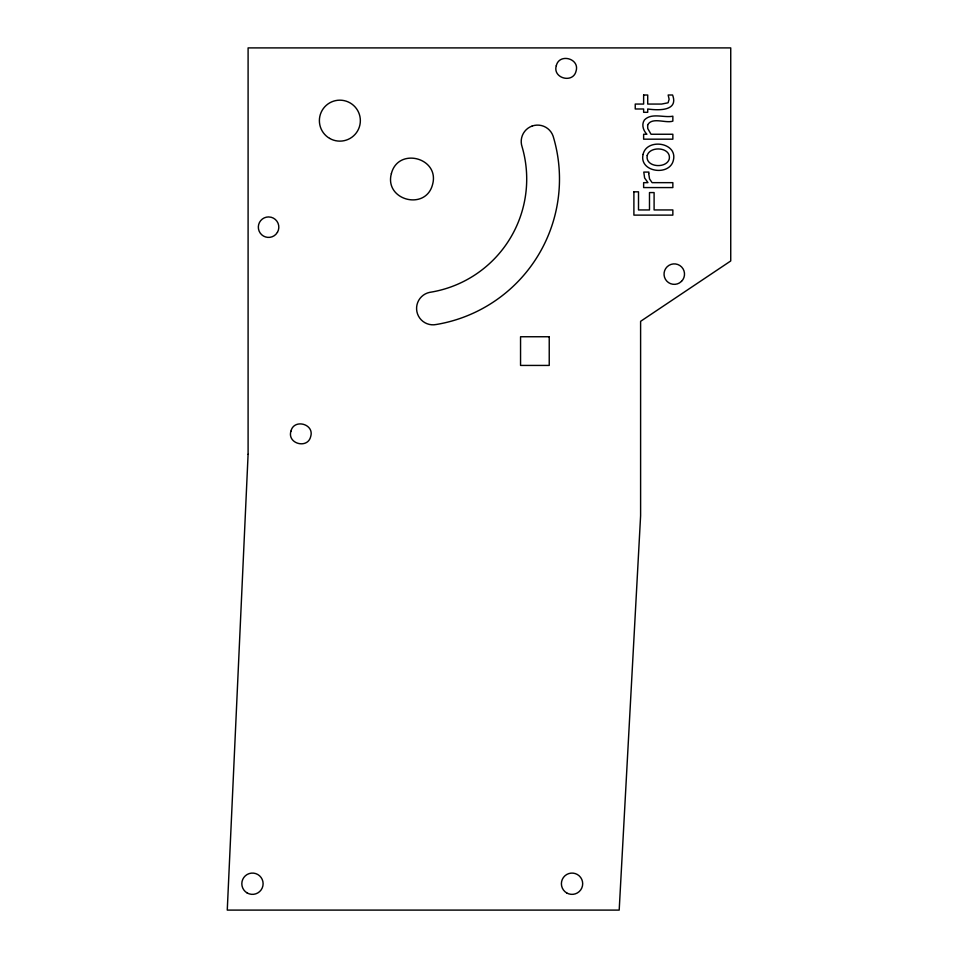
<?xml version="1.0" encoding="UTF-8"?>
<svg xmlns="http://www.w3.org/2000/svg" width="958" height="958" viewBox="0 0 958 958"><rect width="100%" height="100%" fill="white"/><g stroke="black" fill="none" stroke-linecap="round" stroke-linejoin="round"><path stroke-width="1.44" d="M633.897 191.816L633.897 215.119L672.851 215.119L672.851 209.946L654.098 209.946L654.098 192.57L649.488 192.57L649.488 209.946L638.507 209.946L638.507 191.816L633.897 191.816M643.632 95.01L643.632 104.063L635.238 104.063L635.238 108.984L643.632 108.984L643.632 112.302L647.716 112.302L647.716 108.984C657.727 110.433 678.815 111.511 672.588 95.01L668.169 95.01L669.115 99.249L668.085 102.793L661.607 104.063L647.716 104.063L647.716 95.01L643.632 95.01M648.722 173.506L649.548 178.942L652.111 182.655L672.851 182.655L672.851 187.576L643.632 187.576L643.632 182.655L647.979 182.655L644.614 177.96L643.788 172.081L648.913 172.081L648.722 173.506M248.098 454.343L227.262 910.1L619.191 910.1L640.603 515.799L640.603 321.325L730.738 260.959L730.738 47.9L248.098 47.9L248.098 454.343M647.632 125.007L647.752 128.528L651.033 134.252L672.851 134.252L672.851 139.173L643.632 139.173L643.632 134.252L646.878 134.252C643.249 130.611 641.273 124.504 644.411 119.966C651.644 112.457 663.942 118.014 672.851 116.205L672.851 121.115C665.846 123.63 651.919 116.601 647.632 125.007M643.069 154.442C638.89 172.308 669.893 176.535 673.402 160.142C677.713 142.203 646.53 137.988 643.069 154.442M647.225 155.447C644.926 167.375 666.301 169.027 669.247 159.064C671.534 147.209 650.123 145.484 647.225 155.447M290.921 431.208C287.029 443.782 307.781 449.338 310.703 436.501C314.595 423.927 293.843 418.371 290.921 431.208M391.403 173.494C383.966 200.138 425.675 211.311 432.561 184.523C439.997 157.878 398.289 146.706 391.403 173.494M556.287 65.731C552.407 78.317 573.147 83.873 576.081 71.036C579.961 58.462 559.209 52.894 556.287 65.731M277.449 232.291L275.82 234.411A10.239 10.239 0 0 1 259.115 231.094A10.239 10.239 0 0 1 268.575 216.927L271.234 217.274A10.239 10.239 0 0 1 277.449 232.291M681.509 281.365L679.39 282.993A10.239 10.239 0 0 1 664.074 275.018A10.239 10.239 0 0 1 677.773 264.492A10.239 10.239 0 0 1 681.509 281.365M549.233 336.749L520.553 336.749L520.553 365.429L549.233 365.429L549.233 336.749M532.205 126.013A16.406 16.406 0 0 0 522.122 146.909A114.721 114.721 0 0 1 429.699 292.358A16.406 16.406 0 0 0 416.91 311.709A16.406 16.406 0 0 0 436.261 324.499A147.496 147.496 0 0 0 553.101 136.096A16.406 16.406 0 0 0 532.205 126.013M329.624 138.395A20.489 20.489 0 0 0 360.352 120.66A20.489 20.489 0 0 0 329.624 102.913A20.489 20.489 0 0 0 329.624 138.395M247.14 892.952A10.658 10.658 0 0 0 263.115 883.719A10.658 10.658 0 0 0 247.14 874.498A10.658 10.658 0 0 0 247.14 892.952M566.717 892.952A10.658 10.658 0 0 0 582.692 883.719A10.658 10.658 0 0 0 566.717 874.498A10.658 10.658 0 0 0 566.717 892.952"/></g></svg>
